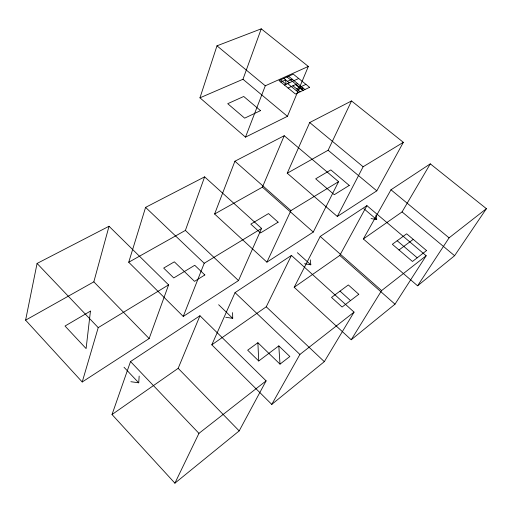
<?xml version="1.0" encoding="UTF-8"?>
<svg xmlns="http://www.w3.org/2000/svg" width="512" height="512" viewBox="0 0 512 512"><rect width="100%" height="100%" fill="white"/><g stroke="black" fill="none" stroke-linecap="round" stroke-linejoin="round"><path stroke-width="0.77" d="M130.867 381.715L138.733 382.797L139.162 376.083M25.6 320.166L37.075 263.443L109.03 226.259L168.595 284.89L149.146 338.56L82.221 381.984L25.6 320.166L93.837 281.837L109.03 226.259M82.221 381.984L98.221 327.629L168.595 284.89M128.723 262.246L145.581 207.373L204.627 176.858L261.581 228.422L238.496 280.582L183.251 316.435L128.723 262.246L185.389 230.413L204.627 176.858M199.962 97.824L216.979 45.824L261.248 28.826L308.339 66.445L287.43 116.326L245.485 137.146L199.962 97.824L242.976 79.264L261.248 28.826M112.026 414.528L130.522 361.542L199.955 315.75L266.112 380.864L239.181 430.899L174.899 483.174L112.026 414.528L178.17 368.326L199.955 315.75M214.605 214.01L234.906 161.216L284.224 135.725L338.566 181.67L313.28 232.058L266.899 262.157L214.605 214.01L262.413 187.155L284.224 135.725M245.485 137.146L265.293 85.798L308.339 66.445M183.251 316.435L204.218 263.258L261.581 228.422M287.232 173.216L309.715 122.554L351.533 100.947L403.347 142.33L376.8 190.848L337.306 216.474L287.232 173.216L328.115 150.253L351.533 100.947M211.814 344.819L235.034 292.621L291.424 255.43L354.054 312.122L324.314 361.658L271.763 404.397L211.814 344.819L266.246 306.797L291.424 255.43M266.899 262.157L290.912 210.611L338.566 181.67M174.899 483.174L198.944 433.363L266.112 380.864M294.189 287.277L320.211 236.448L366.918 205.645L426.176 255.744L394.989 304.186L351.219 339.776L294.189 287.277L339.77 255.437L366.918 205.645M337.306 216.474L363.13 166.752L403.347 142.33M363.347 238.97L390.97 189.786L430.291 163.853L486.4 208.672L454.586 255.712L417.574 285.811L363.347 238.97L402.067 211.917L430.291 163.853M271.763 404.397L299.904 354.445L354.054 312.122M351.219 339.776L381.6 290.586L426.176 255.744M417.574 285.811L449.069 237.856L486.4 208.672M280.006 364.134L289.856 356.499L278.797 345.894L258.733 360.998L247.674 350.189L257.882 342.714L280.006 364.134L278.797 345.894M399.002 249.978L413.248 239.354M301.53 88.787L303.098 88.051M296.179 90.528L302.49 87.552M296.544 88.787L305.946 84.371M288.096 88.032L297.626 83.603M284.448 85.043L298.694 78.502M287.437 81.357L292.192 79.187M280.813 82.061L285.626 79.878L286.054 84.301L280.608 79.853M225.747 317.254L232.717 318.355L232.582 312.614M304.55 263.718L310.803 264.806L310.285 259.821M371.053 218.541L376.717 219.61L375.923 215.226M288.582 76.256L304.928 89.536M287.002 76.973L303.36 90.278M295.526 84.582L302.835 90.528M283.814 78.406L289.248 82.835M292.89 85.805L300.211 91.776M287.654 83.571L298.63 92.531M216.979 45.824L265.293 85.798M309.715 122.554L363.13 166.752M390.97 189.786L449.069 237.856M242.976 79.264L287.43 116.326M328.115 150.253L376.8 190.848M402.067 211.917L454.586 255.712M363.891 208.73L376.717 219.61M397.171 240.749L417.222 257.798M234.906 161.216L290.912 210.611M320.211 236.448L381.6 290.586M262.413 187.155L313.28 232.058M339.77 255.437L394.989 304.186M297.363 252.698L310.803 264.806M340.006 291.117L350.528 300.595M185.389 230.413L238.496 280.582M266.246 306.797L324.314 361.658M145.581 207.373L204.218 263.258M235.034 292.621L299.904 354.445M218.637 304.723L232.717 318.355M93.837 281.837L149.146 338.56M178.17 368.326L239.181 430.899M37.075 263.443L98.221 327.629M130.522 361.542L198.944 433.363M124.019 367.251L138.733 382.797M257.882 342.714L258.733 360.998M90.445 311.104L86.099 348.582L65.018 326.035L90.445 311.104M426.547 250.566L412.467 261.478L392.339 244.288L406.662 233.805L426.547 250.566M358.784 294.285L342.099 307.034L331.514 297.427L348.333 284.941L358.784 294.285M204.838 274.963L194.515 281.363L174.336 261.83L163.68 268.083L173.76 277.939L194.746 265.28L204.838 274.963M349.254 185.427L334.285 194.707L315.674 178.816L330.842 169.907L349.254 185.427M278.131 222.182L260.525 232.954L250.803 224.128L268.512 213.581L278.131 222.182M260.512 110.637L244.659 118.163L227.718 103.693L243.718 96.48L260.512 110.637M309.594 87.322L295.443 94.042L278.995 80.576L293.293 74.131L309.594 87.322"/></g></svg>
